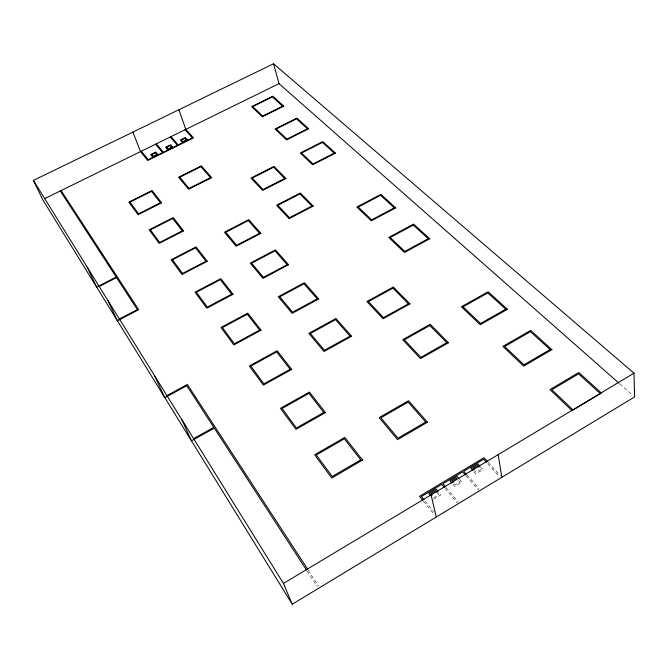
<?xml version="1.0" encoding="UTF-8"?>
<svg xmlns="http://www.w3.org/2000/svg" width="668" height="668" viewBox="0 0 668 668"><rect width="100%" height="100%" fill="white"/><g stroke="black" fill="none" stroke-linecap="round" stroke-linejoin="round"><path stroke-width="0.5" stroke-dasharray="3.34 2.5" d="M433.624 499.288L440.922 494.905L438.509 492.015M480.943 469.412L476.142 472.293L474.806 470.798M619.754 383.849L633.039 395.556M488.116 462.239L500.449 475.816M487.757 463.759L499.322 476.518M480.467 466.832L482.972 469.629L475.825 473.929L473.336 471.115M467.099 475.006L479.115 488.742M465.963 475.683L478.63 490.195M459.592 479.357L462.047 482.204L454.825 486.546L452.386 483.682M458.707 480.459L460.018 481.979L455.167 484.893L453.864 483.365M446.149 487.582L457.931 501.559M444.997 488.266L457.421 503.037M436.964 492.349L438.893 494.671L434 497.61L432.722 496.057M425.274 501.284L433.607 511.563M423.395 501.092L434.342 514.619M308.274 570.196L318.494 585.894M307.08 570.973L317.258 586.646"/><path stroke-width="1" d="M292.233 604.231L634.6 396.926L633.982 373.178L273.554 63.769L33.4 180.41L42.685 199.598L292.233 604.231L283.449 583.431L33.4 180.41M456.745 478.179L451.91 481.077L453.213 482.605M283.449 583.431L633.982 373.178M193.628 438.609L213.81 427.361L186.764 385.712L164.837 397.669M166.165 395.999L187.349 384.451L307.706 569.328M118.904 319.237L137.332 309.593L116.533 277.571L98.755 286.722M44.539 198.688L279.015 83.659L618.969 383.156M166.741 147.261L170.156 145.574L171.593 147.244L168.169 148.931L166.741 147.261M601.534 393.11L578.797 372.51L549.948 389.586L572.159 410.736M487.431 461.488L484.008 457.714L419.529 496.316L422.744 500.29M185.019 129.776L192.384 137.892L178.197 144.881L171 136.648M486.396 462.264L483.682 459.258L463.759 471.19L466.431 474.238M479.841 466.13L477.962 464.035L470.84 468.301L472.71 470.406M478.939 467.166L477.603 465.68L472.819 468.544L474.146 470.047M170.198 137.04L177.396 145.282L163.384 152.187L156.345 143.837M465.295 474.923L462.623 471.867L442.876 483.699L445.489 486.805M458.974 478.647L457.129 476.518L449.94 480.826L451.777 482.972M155.544 144.23L162.574 152.588L148.213 159.669L141.34 151.202M444.345 487.49L441.732 484.384L421.424 496.541L423.988 499.706M437.907 491.289L436.104 489.118L428.848 493.468L430.635 495.648M436.964 492.349L435.686 490.805L430.802 493.735L432.079 495.28M61.105 190.53L138.668 309.676L117.426 320.799L107.849 300.4M60.27 190.939L116.182 277.036L96.643 287.09L87.099 266.966M306.512 570.096L214.311 428.121L191.474 440.855L181.972 419.88M154.826 376.126L164.403 396.959M132.882 132.097L140.539 151.594L147.728 160.479L193.536 137.892L185.813 129.383L178.882 109.752M273.554 63.769L279.015 83.659M431.077 494.879L436.279 517.007M498.178 454.632L501.818 477.328M600.34 393.644L573.119 409.977L551.826 389.736L578.588 373.888L600.34 393.644M362.515 460.077L331.72 478.029L314.62 454.774L344.813 437.398L362.515 460.077M427.47 422.209L397.552 439.653L379.165 417.617L408.515 400.725L427.47 422.209M551.91 349.665L523.645 366.139L502.92 346.366L530.684 330.384L551.91 349.665M360.737 459.876L332.213 476.501L316.34 454.966L344.346 438.834L360.737 459.876M425.675 422.042L397.961 438.191L380.902 417.784L408.123 402.103L425.675 422.042M550.09 349.539L523.912 364.795L504.682 346.492L530.434 331.654L550.09 349.539M323.788 412.448L296.442 427.971L282.071 408.482L308.942 393.394L323.788 412.448M446.75 342.659L420.865 357.355L404.365 339.812L429.825 325.516L446.75 342.659M505.726 309.184L480.526 323.487L463.049 306.854L487.849 292.926L505.726 309.184M325.458 412.607L295.932 429.374L280.46 408.332L309.418 392.074L325.458 412.607M448.445 342.776L420.498 358.641L402.721 339.703L430.167 324.289L448.445 342.776M507.438 309.276L480.225 324.723L461.396 306.762L488.133 291.749L507.438 309.276M291.741 369.421L263.392 385.127L249.323 365.997L277.153 350.742L291.741 369.421M351.618 336.229L324.013 351.535L308.85 333.357L335.962 318.486L351.618 336.229M409.985 303.882L383.09 318.795L366.891 301.527L393.318 287.031L409.985 303.882M290.162 369.295L263.91 383.841L250.851 366.122L276.661 351.961L290.162 369.295M350.032 336.129L324.464 350.291L310.386 333.457L335.545 319.663L350.032 336.129M408.39 303.798L383.474 317.601L368.435 301.61L392.959 288.159L408.39 303.798M259.61 330.084L234.368 343.761L222.444 327.587L247.277 314.252L259.61 330.084M317.225 298.863L292.609 312.198L279.742 296.809L303.973 283.8L317.225 298.863M428.246 238.71L404.816 251.402L390.204 237.491L413.283 225.099L428.246 238.71M261.096 330.184L233.85 344.955L220.999 327.487L247.77 313.117L261.096 330.184M318.728 298.947L292.15 313.35L278.289 296.734L304.408 282.714L318.728 298.947M429.766 238.752L404.474 252.462L388.726 237.449L413.609 224.089L429.766 238.752M231.646 294.187L207.339 307.096L196.409 292.267L220.331 279.667L231.646 294.187M287.165 264.712L263.442 277.312L251.627 263.192L274.991 250.892L287.165 264.712M394.304 207.84L371.675 219.847L358.24 207.063L380.543 195.323L394.304 207.84M233.057 294.271L206.813 308.199L195.039 292.192L220.832 278.614L233.057 294.271M288.584 264.779L262.975 278.381L250.249 263.134L275.441 249.874L288.584 264.779M395.748 207.865L371.316 220.841L356.837 207.03L380.885 194.371L395.748 207.865M205.969 261.23L182.531 273.437L172.478 259.794L195.557 247.861L205.969 261.23M259.535 233.324L236.631 245.256L225.759 232.247L248.321 220.59L259.535 233.324M311.906 206.045L289.52 217.701L277.871 205.318L299.924 193.912L311.906 206.045M207.305 261.288L182.005 274.464L171.175 259.735L196.058 246.876L207.305 261.288M260.879 233.366L236.163 246.25L224.448 232.205L248.763 219.638L260.879 233.366M313.259 206.078L289.102 218.661L276.544 205.285L300.324 192.994L313.259 206.078M182.306 230.852L159.685 242.434L150.4 229.842L172.686 218.511L182.306 230.852M284.677 178.456L263.033 189.537L252.254 178.08L273.596 167.234L284.677 178.456M334.192 153.114L313.016 163.952L301.544 153.03L322.435 142.418L334.192 153.114M183.575 230.894L159.159 243.394L149.156 229.8L173.187 217.593L183.575 230.894M285.971 178.473L262.608 190.438L250.993 178.064L274.005 166.374L285.971 178.473M335.495 153.122L312.632 164.821L300.274 153.03L322.794 141.591L335.495 153.122M160.445 202.805L138.585 213.81L129.993 202.153L151.536 191.374L160.445 202.805M210.478 177.613L189.077 188.384L179.767 177.254L200.868 166.699L210.478 177.613M307.447 128.79L286.931 139.119L276.285 128.982L296.525 118.854L307.447 128.79M161.664 202.83L138.067 214.72L128.807 202.128L152.037 190.505L161.664 202.83M211.706 177.63L188.61 189.261L178.573 177.237L201.327 165.864L211.706 177.63M308.691 128.782L286.539 139.938L275.066 128.991L296.901 118.077L308.691 128.782M282.572 106.162L262.674 116.032L252.771 106.596L272.41 96.918L282.572 106.162M283.758 106.145L262.282 116.8L251.602 106.613L272.786 96.184L283.758 106.145M156.663 154.609L153.222 156.304L151.82 154.6L155.26 152.914L156.663 154.609M186.339 139.988L182.932 141.666L181.471 140.013L184.861 138.343L186.339 139.988M157.873 154.609L152.747 157.139L150.651 154.584L155.761 152.07L157.873 154.609M172.803 147.244L167.71 149.757L165.564 147.244L170.641 144.739L172.803 147.244M187.549 139.979L182.489 142.476L180.293 139.996L185.345 137.516L187.549 139.979"/></g></svg>
